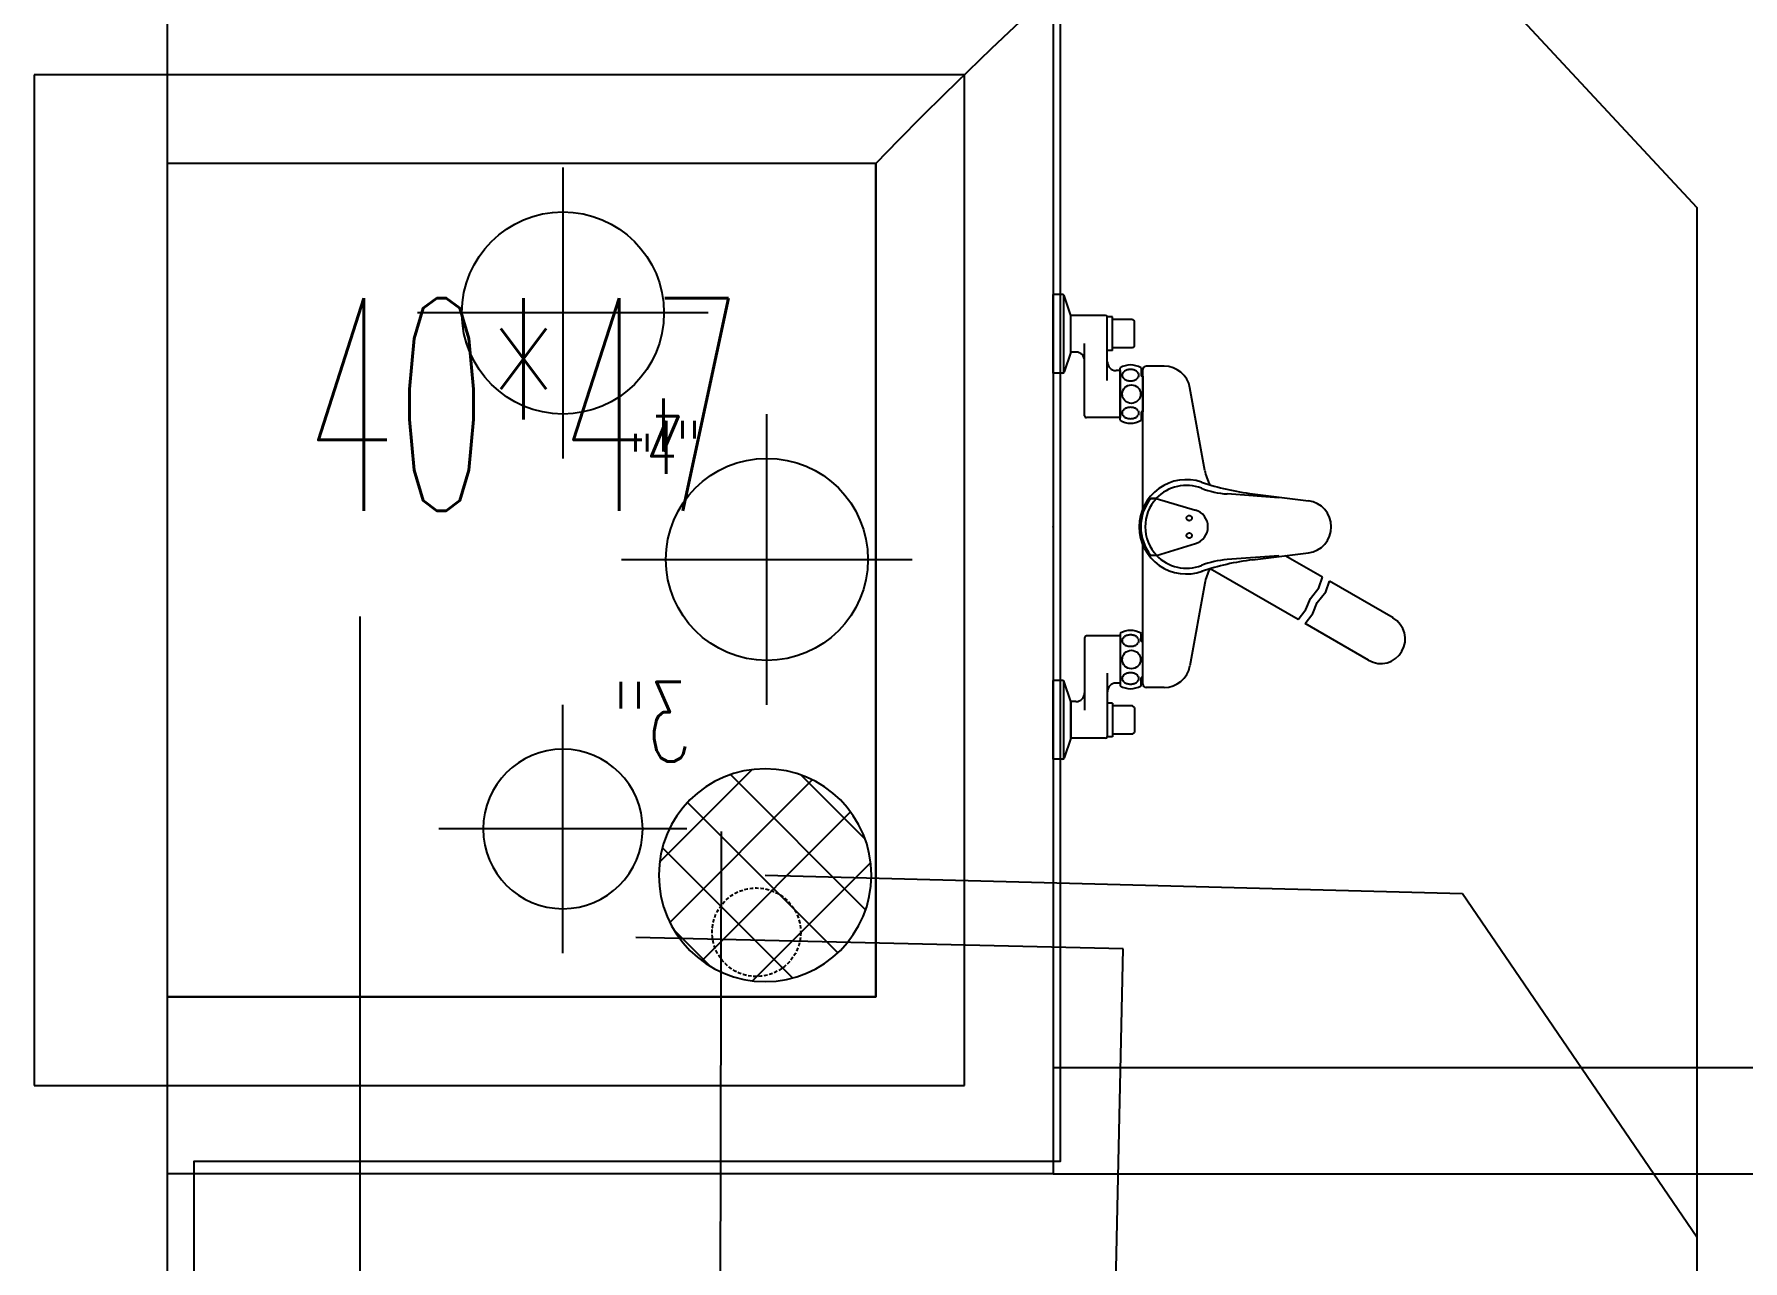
# Model space of a CAD drawing. Header units: millimetres. Extents: x 0 to 887, y -3549 to 0.
# Drawn here: x 199.3 to 295.7, y -400.3 to -331.1 of the extents above; entities that cross this region are included whole.
import ezdxf
from ezdxf.enums import TextEntityAlignment as Align

# ---------------------------------------------------------------- set-up
doc = ezdxf.new("R2010")
doc.units = ezdxf.units.MM
for name, pattern in [('02_(橋尚興華城後壁段)建築外部參考_TEST$0$CENTER', [2, 1.25, -0.25, 0.25, -0.25]), ('02_(橋尚興華城後壁段)排水底板管路外部參考$0$HIDDEN', [0.375, 0.25, -0.125]), ('CENTER', [2, 1.25, -0.25, 0.25, -0.25]), ('DASHED', [19.05, 12.7, -6.35])]:
    doc.linetypes.add(name, pattern=pattern)
for name, color, linetype in [('02_(橋尚興華城後壁段)建築外部參考_TEST$0$A_建築', 8, 'Continuous'), ('02_(橋尚興華城後壁段)建築外部參考_TEST$0$A_建築_衛浴', 8, 'Continuous'), ('02_(橋尚興華城後壁段)排水底板管路外部參考$0$P_排水_配管線_VP', 3, '02_(橋尚興華城後壁段)排水底板管路外部參考$0$HIDDEN'), ('02_(橋尚興華城後壁段)結構外部參考_TEST$0$B_樑', 41, 'DASHED'), ('3', 3, 'Continuous'), ('A-A建築底圖', 8, 'Continuous'), ('P_排水_底板_落水頭', 3, 'Continuous'), ('P_排水_立管_SP', 6, 'Continuous'), ('P_排水_立管_WP', 30, 'Continuous'), ('TOILET', 9, 'Continuous')]:
    doc.layers.add(name, color=color, linetype=linetype)
doc.layers.add('5-預估', color=1, linetype='Continuous', plot=False)
doc.styles.add('CHINA', font='txt.shx', dxfattribs={"bigfont": 'bigfont.shx'})
doc.styles.add('SINGLE', font='txt.shx', dxfattribs={"width": 0.6, "bigfont": 'chineset.shx'})

# ---------------------------------------------------------------- blocks, each defined once
blk = doc.blocks.new('2吋-廁所管道間-高腳')
at = {"color": 0}
for p, q in [((5.954, 0.742), (0.742, 5.954)), ((-5.669, -1.964), (1.964, 5.669)), ((-5.643, 2.04), (-2.04, 5.643)), ((5.378, -2.66), (-2.66, 5.378)), ((-4.104, -4.377), (4.377, 4.104)), ((3.566, -4.825), (-4.825, 3.566)), ((-1.547, -5.797), (5.797, 1.547)), ((0.72, -5.957), (-5.957, 0.72)), ((3.076, -5.152), (5.152, -3.076))]:
    blk.add_line(p, q, dxfattribs=at)
blk.add_circle((0, 0), 6)
blk = doc.blocks.new('4')
at = {"layer": '5-預估', "color": 0}
for points in [[(0, -16.4), (0, -2.5), (0, 0)], [(-8.2, -8.2), (5.7, -8.2), (8.2, -8.2)]]:
    blk.add_lwpolyline(points, dxfattribs=at)
blk.add_circle((0, -8.2), 5.7, dxfattribs=at)
at = {"layer": '5-預估', "color": 0, "style": 'CHINA', "width": 0.65}
blk.add_text('4"', height=3, dxfattribs=at).set_placement((-6.764, -3.38))
blk = doc.blocks.new('033')
at = {"layer": '5-預估', "color": 0}
for points in [[(0, -14), (0, -2.5), (0, 0)], [(-7, -7), (4.5, -7), (7, -7)]]:
    blk.add_lwpolyline(points, dxfattribs=at)
blk.add_circle((0, -7), 4.5, dxfattribs=at)
at = {"layer": '5-預估', "color": 0, "style": 'CHINA', "width": 0.65}
blk.add_text('3"', height=4.5, dxfattribs=at).set_placement((-7.278, -3.203))

msp = doc.modelspace()

# ---------------------------------------------------------------- linework, layer by layer
for p, q in [((266.617, -312.387), (293.087, -340.872)), ((293.087, -340.872), (293.087, -456.978)), ((217.678, -408.615), (217.678, -363.944)), ((237.999, -403.104), (238.066, -376.076)), ((240.524, -378.534), (279.873, -379.574)), ((279.873, -379.574), (293.087, -398.925)), ((260.732, -382.68), (233.23, -382.058)), ((259.146, -452.747), (260.732, -382.68))]:
    msp.add_line(p, q)
at = {"color": 1}
msp.add_lwpolyline([(206.778, -385.387), (246.778, -385.387), (246.778, -338.391), (206.778, -338.391)], close=True, dxfattribs=at)
msp.add_arc((399.773, -485.845), 212.486, 74.20068, 136.05647, dxfattribs=at)
at = {"layer": '02_(橋尚興華城後壁段)建築外部參考_TEST$0$A_建築'}
for p, q in [((206.778, -328.391), (206.778, -555.887)), ((206.778, -328.391), (206.778, -555.887)), ((256.778, -328.391), (256.778, -395.387)), ((256.778, -328.391), (256.778, -395.387)), ((246.778, -338.391), (246.778, -385.387)), ((246.778, -338.391), (246.778, -385.387)), ((256.778, -389.387), (369.278, -389.387)), ((256.778, -389.387), (369.278, -389.387)), ((256.778, -395.387), (369.278, -395.387)), ((256.778, -395.387), (369.278, -395.387))]:
    msp.add_line(p, q, dxfattribs=at)
at = {"layer": '02_(橋尚興華城後壁段)建築外部參考_TEST$0$A_建築', "ltscale": 0.8}
for p, q in [((251.778, -333.39), (199.278, -333.389)), ((199.278, -333.389), (199.278, -390.387)), ((251.778, -390.387), (251.778, -333.39)), ((246.778, -338.391), (206.778, -338.391)), ((246.778, -338.391), (206.778, -338.391)), ((246.778, -385.387), (206.778, -385.387)), ((246.778, -385.387), (206.778, -385.387)), ((199.278, -390.387), (251.778, -390.387)), ((256.778, -395.387), (206.778, -395.387)), ((256.778, -395.387), (206.778, -395.387))]:
    msp.add_line(p, q, dxfattribs=at)
at = {"layer": '02_(橋尚興華城後壁段)建築外部參考_TEST$0$A_建築'}
msp.add_point((256.778, -358.887), dxfattribs=at)
at = {"layer": '02_(橋尚興華城後壁段)建築外部參考_TEST$0$A_建築_衛浴'}
for p, q in [((256.778, -350.213), (256.778, -345.781)), ((257.298, -345.781), (256.778, -345.781)), ((257.369, -350.183), (257.369, -345.811)), ((257.763, -346.963), (257.392, -345.848)), ((257.763, -349.031), (257.763, -346.963)), ((259.733, -346.963), (257.763, -346.963)), ((257.763, -349.031), (257.763, -346.963)), ((260.127, -347.044), (259.831, -347.044)), ((259.831, -350.637), (259.831, -347.061)), ((260.127, -348.949), (260.127, -347.044)), ((261.26, -347.198), (260.127, -347.198)), ((261.26, -347.198), (261.358, -347.296)), ((261.358, -348.697), (261.358, -347.296)), ((258.551, -352.633), (258.551, -348.547)), ((260.127, -348.949), (259.831, -348.949)), ((261.26, -348.796), (260.127, -348.796)), ((261.358, -348.697), (261.26, -348.796)), ((261.358, -348.697), (261.26, -348.796)), ((257.763, -349.031), (257.392, -350.145)), ((258.059, -349.031), (257.763, -349.031)), ((260.55, -352.879), (260.55, -349.924)), ((261.732, -349.924), (261.732, -350.392)), ((263.04, -349.826), (262.028, -349.826)), ((257.298, -350.213), (256.778, -350.213)), ((260.55, -350.072), (260.324, -350.072)), ((260.55, -350.072), (260.55, -352.731)), ((261.831, -350.392), (261.732, -350.392)), ((261.831, -357.882), (261.831, -350.023)), ((261.831, -350.392), (261.831, -352.411)), ((265.334, -355.703), (264.494, -351.041)), ((260.472, -352.731), (258.65, -352.731)), ((261.831, -352.411), (261.732, -352.411)), ((261.732, -352.411), (261.732, -352.879)), ((261.831, -367.751), (261.831, -359.891)), ((262.607, -360.506), (264.813, -359.828)), ((271.288, -362.926), (271.764, -362.335)), ((271.764, -362.335), (271.978, -361.732)), ((272.157, -362.561), (272.37, -361.958)), ((271.034, -363.555), (271.288, -362.926)), ((271.427, -363.782), (271.681, -363.152)), ((271.681, -363.152), (272.157, -362.561)), ((270.599, -364.12), (271.034, -363.555)), ((270.991, -364.346), (271.427, -363.782)), ((261.831, -365.362), (261.732, -365.362)), ((261.831, -367.381), (261.732, -367.381))]:
    msp.add_line(p, q, dxfattribs=at)
at = {"layer": '02_(橋尚興華城後壁段)建築外部參考_TEST$0$A_建築_衛浴', "linetype": 'Continuous'}
for p, q in [((262.595, -357.281), (262.284, -357.281)), ((262.284, -357.281), (262.594, -357.281)), ((262.284, -357.281), (262.595, -357.281)), ((262.594, -357.281), (264.806, -357.943)), ((269.513, -357.244), (266.591, -357.036)), ((268.03, -357.028), (271.174, -357.421)), ((262.607, -360.506), (262.295, -360.506)), ((269.513, -360.53), (266.591, -360.737)), ((268.03, -360.746), (271.174, -360.353)), ((271.978, -361.732), (269.872, -360.516)), ((270.599, -364.12), (265.631, -361.251)), ((265.334, -362.071), (264.494, -366.732)), ((275.951, -364.025), (272.37, -361.958)), ((274.572, -366.414), (270.991, -364.346)), ((258.551, -365.141), (258.551, -369.226)), ((260.55, -365.042), (258.65, -365.042)), ((260.55, -364.895), (260.55, -367.849)), ((261.732, -365.362), (261.732, -364.895)), ((264.928, -364.762), (264.928, -364.761)), ((259.831, -367.136), (259.831, -370.712)), ((256.778, -371.993), (256.778, -367.561)), ((257.298, -367.561), (256.778, -367.561)), ((257.369, -371.963), (257.369, -367.591)), ((257.763, -368.743), (257.392, -367.628)), ((260.55, -367.701), (260.324, -367.701)), ((261.732, -367.849), (261.732, -367.381)), ((263.04, -367.948), (262.028, -367.948)), ((257.763, -368.743), (257.763, -370.811)), ((257.763, -370.811), (257.763, -368.743)), ((258.059, -368.743), (257.763, -368.743)), ((260.127, -368.824), (259.831, -368.824)), ((260.127, -368.824), (260.127, -370.729)), ((261.26, -368.978), (260.127, -368.978)), ((261.358, -369.076), (261.26, -368.978)), ((261.358, -369.076), (261.26, -368.978)), ((261.358, -369.076), (261.358, -370.478)), ((257.763, -370.811), (257.392, -371.925)), ((259.733, -370.811), (257.763, -370.811)), ((260.127, -370.729), (259.831, -370.729)), ((261.26, -370.576), (260.127, -370.576)), ((261.26, -370.576), (261.358, -370.478)), ((257.298, -371.993), (256.778, -371.993))]:
    msp.add_line(p, q, dxfattribs=at)
for centre in [(261.19, -351.402), (261.19, -366.372)]:
    msp.add_circle(centre, 0.521, dxfattribs=at)
at = {"layer": '02_(橋尚興華城後壁段)建築外部參考_TEST$0$A_建築_衛浴', "linetype": '02_(橋尚興華城後壁段)建築外部參考_TEST$0$CENTER'}
for centre in [(264.452, -358.394), (264.453, -359.379)]:
    msp.add_circle(centre, 0.148, dxfattribs=at)
at = {"layer": '02_(橋尚興華城後壁段)建築外部參考_TEST$0$A_建築_衛浴'}
for centre, radius, start, end in [((257.298, -345.879), 0.0985, 18.43495, 90), ((259.733, -347.061), 0.0985, 0, 90), ((258.059, -349.523), 0.492, 0, 90), ((260.324, -349.58), 0.492, 180, 270), ((261.141, -350.891), 1.133, 58.55102, 121.44898), ((262.028, -350.023), 0.197, 90, 180), ((263.04, -351.303), 1.477, 10.21348, 90), ((257.298, -350.114), 0.0985, 270, 341.56505), ((258.65, -352.633), 0.0985, 180, 270), ((261.141, -351.913), 1.133, 238.55102, 301.44898), ((268.242, -355.179), 2.955, 190.21348, 206.88487), ((264.293, -358.887), 2.659, 71.36155, 180), ((269.864, -342.369), 14.773, 251.36155, 262.86779)]:
    msp.add_arc(centre, radius, start, end, dxfattribs=at)
at = {"layer": '02_(橋尚興華城後壁段)建築外部參考_TEST$0$A_建築_衛浴', "linetype": 'Continuous'}
for centre, radius, start, end in [((260.89, -350.335), 0.221, 148.53217, 180), ((260.89, -350.335), 0.221, 180, 211.46783), ((261.01, -350.409), 0.362, 124.08966, 148.53217), ((261.01, -350.262), 0.362, 211.46783, 235.91034), ((261.09, -350.526), 0.503, 105.66003, 124.08966), ((261.09, -350.145), 0.503, 235.91034, 254.33997), ((261.141, -350.711), 0.696, 90, 105.66003), ((261.141, -349.96), 0.696, 254.33997, 270), ((261.141, -350.711), 0.696, 74.33997, 90), ((261.141, -349.96), 0.696, 270, 285.66003), ((261.193, -350.526), 0.503, 55.91034, 74.33997), ((261.193, -350.145), 0.503, 285.66003, 304.08966), ((261.272, -350.409), 0.362, 31.46783, 55.91034), ((261.272, -350.262), 0.362, 304.08966, 328.53217), ((261.393, -350.335), 0.221, 360, 31.46783), ((261.393, -350.335), 0.221, 328.53217, 0), ((260.89, -352.468), 0.221, 148.53217, 180), ((260.89, -352.468), 0.221, 180, 211.46783), ((261.01, -352.542), 0.362, 124.08966, 148.53217), ((261.01, -352.394), 0.362, 211.46783, 235.91034), ((261.09, -352.659), 0.503, 105.66003, 124.08966), ((261.09, -352.277), 0.503, 235.91034, 254.33997), ((261.141, -352.844), 0.696, 90, 105.66003), ((261.141, -352.092), 0.696, 254.33997, 270), ((261.141, -352.844), 0.696, 74.33997, 90), ((261.141, -352.092), 0.696, 270, 285.66003), ((261.193, -352.659), 0.503, 55.91034, 74.33997), ((261.193, -352.277), 0.503, 285.66003, 304.08966), ((261.272, -352.542), 0.362, 31.46783, 55.91034), ((261.272, -352.394), 0.362, 304.08966, 328.53217), ((261.393, -352.468), 0.221, 360, 31.46783), ((261.393, -352.468), 0.221, 328.53217, 0), ((264.293, -358.887), 2.338, 68.61988, 136.59955), ((266.94, -352.124), 4.924, 248.61988, 265.93624), ((264.293, -358.887), 2.572, 141.35977, 219.02097), ((264.293, -358.887), 2.326, 136.45167, 223.99302), ((270.99, -358.887), 1.477, 0, 82.86779), ((264.523, -358.887), 0.985, 0, 73.3178), ((264.293, -358.887), 2.659, 180, 289.6058), ((264.523, -358.887), 0.985, 287.08415, 0), ((270.99, -358.887), 1.477, 277.13221, 0), ((264.293, -358.887), 2.338, 223.40045, 291.38012), ((269.864, -375.405), 14.773, 97.13221, 108.63845), ((266.94, -365.649), 4.924, 94.06376, 111.38012), ((268.242, -362.595), 2.955, 153.11513, 169.78652), ((275.261, -365.219), 1.379, 240, 60), ((258.65, -365.141), 0.0985, 90, 180), ((261.141, -365.861), 1.133, 58.55102, 121.44898), ((260.89, -365.306), 0.221, 148.53217, 180), ((260.89, -365.306), 0.221, 180, 211.46783), ((261.01, -365.379), 0.362, 124.08966, 148.53217), ((261.09, -365.496), 0.503, 105.66003, 124.08966), ((261.141, -365.682), 0.696, 90, 105.66003), ((261.141, -365.682), 0.696, 74.33997, 90), ((261.193, -365.496), 0.503, 55.91034, 74.33997), ((261.272, -365.379), 0.362, 31.46783, 55.91034), ((261.393, -365.306), 0.221, 360, 31.46783), ((261.393, -365.306), 0.221, 328.53217, 0), ((261.01, -365.232), 0.362, 211.46783, 235.91034), ((261.09, -365.115), 0.503, 235.91034, 254.33997), ((261.141, -364.93), 0.696, 254.33997, 270), ((261.141, -364.93), 0.696, 270, 285.66003), ((261.193, -365.115), 0.503, 285.66003, 304.08966), ((261.272, -365.232), 0.362, 304.08966, 328.53217), ((260.89, -367.438), 0.221, 148.53217, 180), ((261.01, -367.512), 0.362, 124.08966, 148.53217), ((261.09, -367.629), 0.503, 105.66003, 124.08966), ((261.141, -367.814), 0.696, 90, 105.66003), ((261.141, -367.814), 0.696, 74.33997, 90), ((261.193, -367.629), 0.503, 55.91034, 74.33997), ((261.272, -367.512), 0.362, 31.46783, 55.91034), ((261.393, -367.438), 0.221, 360, 31.46783), ((263.04, -366.47), 1.477, 270, 349.78652), ((257.298, -367.659), 0.0985, 18.43495, 90), ((258.059, -368.25), 0.492, 270, 0), ((260.324, -368.194), 0.492, 90, 180), ((261.141, -366.883), 1.133, 238.55102, 301.44898), ((260.89, -367.438), 0.221, 180, 211.46783), ((261.01, -367.364), 0.362, 211.46783, 235.91034), ((261.09, -367.247), 0.503, 235.91034, 254.33997), ((261.141, -367.062), 0.696, 254.33997, 270), ((261.141, -367.062), 0.696, 270, 285.66003), ((261.193, -367.247), 0.503, 285.66003, 304.08966), ((261.272, -367.364), 0.362, 304.08966, 328.53217), ((261.393, -367.438), 0.221, 328.53217, 0), ((262.028, -367.751), 0.197, 180, 270), ((259.733, -370.712), 0.0985, 270, 0), ((257.298, -371.894), 0.0985, 270, 341.56505)]:
    msp.add_arc(centre, radius, start, end, dxfattribs=at)
at = {"layer": '02_(橋尚興華城後壁段)建築外部參考_TEST$0$A_建築_衛浴'}
msp.add_point((256.778, -358.887), dxfattribs=at)
at = {"layer": '02_(橋尚興華城後壁段)排水底板管路外部參考$0$P_排水_配管線_VP', "ltscale": 0.8}
msp.add_circle((240.031, -381.752), 2.5, dxfattribs=at)
at = {"layer": '02_(橋尚興華城後壁段)結構外部參考_TEST$0$B_樑'}
msp.add_line((206.778, -328.391), (206.778, -555.887), dxfattribs=at)
at = {"layer": 'A-A建築底圖', "ltscale": 0.8}
msp.add_lwpolyline([(219.778, -326.891), (257.178, -326.891), (257.178, -394.687), (208.278, -394.687), (208.278, -545.487), (365.778, -545.487), (365.778, -316.887), (366.278, -316.887), (366.278, -256.387), (219.778, -256.387)], close=True, dxfattribs=at)
at = {"layer": 'TOILET'}
for p, q in [((256.778, -350.213), (256.778, -345.781)), ((257.298, -345.781), (256.778, -345.781)), ((257.369, -350.183), (257.369, -345.811)), ((257.763, -346.963), (257.392, -345.848)), ((257.763, -349.031), (257.763, -346.963)), ((259.733, -346.963), (257.763, -346.963)), ((257.763, -349.031), (257.763, -346.963)), ((260.127, -347.044), (259.831, -347.044)), ((259.831, -350.637), (259.831, -347.061)), ((260.127, -348.949), (260.127, -347.044)), ((261.26, -347.198), (260.127, -347.198)), ((261.26, -347.198), (261.358, -347.296)), ((261.358, -348.697), (261.358, -347.296)), ((258.551, -352.633), (258.551, -348.547)), ((260.127, -348.949), (259.831, -348.949)), ((261.26, -348.796), (260.127, -348.796)), ((261.358, -348.697), (261.26, -348.796)), ((261.358, -348.697), (261.26, -348.796)), ((257.763, -349.031), (257.392, -350.145)), ((258.059, -349.031), (257.763, -349.031)), ((260.55, -352.879), (260.55, -349.924)), ((261.732, -349.924), (261.732, -350.392)), ((263.04, -349.826), (262.028, -349.826)), ((257.298, -350.213), (256.778, -350.213)), ((260.55, -350.072), (260.324, -350.072)), ((260.55, -350.072), (260.55, -352.731)), ((261.831, -350.392), (261.732, -350.392)), ((261.831, -357.882), (261.831, -350.023)), ((261.831, -350.392), (261.831, -352.411)), ((265.334, -355.703), (264.494, -351.041)), ((260.472, -352.731), (258.65, -352.731)), ((261.831, -352.411), (261.732, -352.411)), ((261.732, -352.411), (261.732, -352.879)), ((261.831, -367.751), (261.831, -359.891)), ((262.607, -360.506), (264.813, -359.828)), ((271.288, -362.926), (271.764, -362.335)), ((271.764, -362.335), (271.978, -361.732)), ((272.157, -362.561), (272.37, -361.958)), ((271.034, -363.555), (271.288, -362.926)), ((271.427, -363.782), (271.681, -363.152)), ((271.681, -363.152), (272.157, -362.561)), ((270.599, -364.12), (271.034, -363.555)), ((270.991, -364.346), (271.427, -363.782)), ((261.831, -365.362), (261.732, -365.362)), ((261.831, -367.381), (261.732, -367.381))]:
    msp.add_line(p, q, dxfattribs=at)
at = {"layer": 'TOILET', "linetype": 'Continuous'}
for p, q in [((262.595, -357.281), (262.284, -357.281)), ((262.284, -357.281), (262.594, -357.281)), ((262.284, -357.281), (262.595, -357.281)), ((262.594, -357.281), (264.806, -357.943)), ((269.513, -357.244), (266.591, -357.036)), ((268.03, -357.028), (271.174, -357.421)), ((262.607, -360.506), (262.295, -360.506)), ((269.513, -360.53), (266.591, -360.737)), ((268.03, -360.746), (271.174, -360.353)), ((271.978, -361.732), (269.872, -360.516)), ((270.599, -364.12), (265.631, -361.251)), ((265.334, -362.071), (264.494, -366.732)), ((275.951, -364.025), (272.37, -361.958)), ((274.572, -366.414), (270.991, -364.346)), ((258.551, -365.141), (258.551, -369.226)), ((260.55, -365.042), (258.65, -365.042)), ((260.55, -364.895), (260.55, -367.849)), ((261.732, -365.362), (261.732, -364.895)), ((264.928, -364.762), (264.928, -364.761)), ((259.831, -367.136), (259.831, -370.712)), ((256.778, -371.993), (256.778, -367.561)), ((257.298, -367.561), (256.778, -367.561)), ((257.369, -371.963), (257.369, -367.591)), ((257.763, -368.743), (257.392, -367.628)), ((260.55, -367.701), (260.324, -367.701)), ((261.732, -367.849), (261.732, -367.381)), ((263.04, -367.948), (262.028, -367.948)), ((257.763, -368.743), (257.763, -370.811)), ((257.763, -370.811), (257.763, -368.743)), ((258.059, -368.743), (257.763, -368.743)), ((260.127, -368.824), (259.831, -368.824)), ((260.127, -368.824), (260.127, -370.729)), ((261.26, -368.978), (260.127, -368.978)), ((261.358, -369.076), (261.26, -368.978)), ((261.358, -369.076), (261.26, -368.978)), ((261.358, -369.076), (261.358, -370.478)), ((257.763, -370.811), (257.392, -371.925)), ((259.733, -370.811), (257.763, -370.811)), ((260.127, -370.729), (259.831, -370.729)), ((261.26, -370.576), (260.127, -370.576)), ((261.26, -370.576), (261.358, -370.478)), ((257.298, -371.993), (256.778, -371.993))]:
    msp.add_line(p, q, dxfattribs=at)
for centre in [(261.19, -351.402), (261.19, -366.372)]:
    msp.add_circle(centre, 0.521, dxfattribs=at)
at = {"layer": 'TOILET', "linetype": 'CENTER'}
for centre in [(264.452, -358.394), (264.453, -359.379)]:
    msp.add_circle(centre, 0.148, dxfattribs=at)
at = {"layer": 'TOILET'}
for centre, radius, start, end in [((257.298, -345.879), 0.0985, 18.43495, 90), ((259.733, -347.061), 0.0985, 0, 90), ((258.059, -349.523), 0.492, 0, 90), ((260.324, -349.58), 0.492, 180, 270), ((261.141, -350.891), 1.133, 58.55102, 121.44898), ((262.028, -350.023), 0.197, 90, 180), ((263.04, -351.303), 1.477, 10.21348, 90), ((257.298, -350.114), 0.0985, 270, 341.56505), ((258.65, -352.633), 0.0985, 180, 270), ((261.141, -351.913), 1.133, 238.55102, 301.44898), ((268.242, -355.179), 2.955, 190.21348, 206.88487), ((264.293, -358.887), 2.659, 71.36155, 180), ((269.864, -342.369), 14.773, 251.36155, 262.86779)]:
    msp.add_arc(centre, radius, start, end, dxfattribs=at)
at = {"layer": 'TOILET', "linetype": 'Continuous'}
for centre, radius, start, end in [((260.89, -350.335), 0.221, 148.53217, 180), ((260.89, -350.335), 0.221, 180, 211.46783), ((261.01, -350.409), 0.362, 124.08966, 148.53217), ((261.01, -350.262), 0.362, 211.46783, 235.91034), ((261.09, -350.526), 0.503, 105.66003, 124.08966), ((261.09, -350.145), 0.503, 235.91034, 254.33997), ((261.141, -350.711), 0.696, 90, 105.66003), ((261.141, -349.96), 0.696, 254.33997, 270), ((261.141, -350.711), 0.696, 74.33997, 90), ((261.141, -349.96), 0.696, 270, 285.66003), ((261.193, -350.526), 0.503, 55.91034, 74.33997), ((261.193, -350.145), 0.503, 285.66003, 304.08966), ((261.272, -350.409), 0.362, 31.46783, 55.91034), ((261.272, -350.262), 0.362, 304.08966, 328.53217), ((261.393, -350.335), 0.221, 0, 31.46783), ((261.393, -350.335), 0.221, 328.53217, 0), ((260.89, -352.468), 0.221, 148.53217, 180), ((260.89, -352.468), 0.221, 180, 211.46783), ((261.01, -352.542), 0.362, 124.08966, 148.53217), ((261.01, -352.394), 0.362, 211.46783, 235.91034), ((261.09, -352.659), 0.503, 105.66003, 124.08966), ((261.09, -352.277), 0.503, 235.91034, 254.33997), ((261.141, -352.844), 0.696, 90, 105.66003), ((261.141, -352.092), 0.696, 254.33997, 270), ((261.141, -352.844), 0.696, 74.33997, 90), ((261.141, -352.092), 0.696, 270, 285.66003), ((261.193, -352.659), 0.503, 55.91034, 74.33997), ((261.193, -352.277), 0.503, 285.66003, 304.08966), ((261.272, -352.542), 0.362, 31.46783, 55.91034), ((261.272, -352.394), 0.362, 304.08966, 328.53217), ((261.393, -352.468), 0.221, 0, 31.46783), ((261.393, -352.468), 0.221, 328.53217, 0), ((264.293, -358.887), 2.338, 68.61988, 136.59955), ((266.94, -352.124), 4.924, 248.61988, 265.93624), ((264.293, -358.887), 2.572, 141.35977, 219.02097), ((264.293, -358.887), 2.326, 136.45167, 223.99302), ((270.99, -358.887), 1.477, 0, 82.86779), ((264.523, -358.887), 0.985, 0, 73.3178), ((264.293, -358.887), 2.659, 180, 289.6058), ((264.523, -358.887), 0.985, 287.08415, 0), ((270.99, -358.887), 1.477, 277.13221, 0), ((264.293, -358.887), 2.338, 223.40045, 291.38012), ((269.864, -375.405), 14.773, 97.13221, 108.63845), ((266.94, -365.649), 4.924, 94.06376, 111.38012), ((268.242, -362.595), 2.955, 153.11513, 169.78652), ((275.261, -365.219), 1.379, 240, 60), ((258.65, -365.141), 0.0985, 90, 180), ((261.141, -365.861), 1.133, 58.55102, 121.44898), ((260.89, -365.306), 0.221, 148.53217, 180), ((260.89, -365.306), 0.221, 180, 211.46783), ((261.01, -365.379), 0.362, 124.08966, 148.53217), ((261.09, -365.496), 0.503, 105.66003, 124.08966), ((261.141, -365.682), 0.696, 90, 105.66003), ((261.141, -365.682), 0.696, 74.33997, 90), ((261.193, -365.496), 0.503, 55.91034, 74.33997), ((261.272, -365.379), 0.362, 31.46783, 55.91034), ((261.393, -365.306), 0.221, 0, 31.46783), ((261.393, -365.306), 0.221, 328.53217, 0), ((261.01, -365.232), 0.362, 211.46783, 235.91034), ((261.09, -365.115), 0.503, 235.91034, 254.33997), ((261.141, -364.93), 0.696, 254.33997, 270), ((261.141, -364.93), 0.696, 270, 285.66003), ((261.193, -365.115), 0.503, 285.66003, 304.08966), ((261.272, -365.232), 0.362, 304.08966, 328.53217), ((260.89, -367.438), 0.221, 148.53217, 180), ((261.01, -367.512), 0.362, 124.08966, 148.53217), ((261.09, -367.629), 0.503, 105.66003, 124.08966), ((261.141, -367.814), 0.696, 90, 105.66003), ((261.141, -367.814), 0.696, 74.33997, 90), ((261.193, -367.629), 0.503, 55.91034, 74.33997), ((261.272, -367.512), 0.362, 31.46783, 55.91034), ((261.393, -367.438), 0.221, 0, 31.46783), ((263.04, -366.47), 1.477, 270, 349.78652), ((257.298, -367.659), 0.0985, 18.43495, 90), ((258.059, -368.25), 0.492, 270, 0), ((260.324, -368.194), 0.492, 90, 180), ((261.141, -366.883), 1.133, 238.55102, 301.44898), ((260.89, -367.438), 0.221, 180, 211.46783), ((261.01, -367.364), 0.362, 211.46783, 235.91034), ((261.09, -367.247), 0.503, 235.91034, 254.33997), ((261.141, -367.062), 0.696, 254.33997, 270), ((261.141, -367.062), 0.696, 270, 285.66003), ((261.193, -367.247), 0.503, 285.66003, 304.08966), ((261.272, -367.364), 0.362, 304.08966, 328.53217), ((261.393, -367.438), 0.221, 328.53217, 0), ((262.028, -367.751), 0.197, 180, 270), ((259.733, -370.712), 0.0985, 270, 0), ((257.298, -371.894), 0.0985, 270, 341.56505)]:
    msp.add_arc(centre, radius, start, end, dxfattribs=at)
at = {"layer": 'TOILET'}
msp.add_point((256.778, -358.887), dxfattribs=at)

# ---------------------------------------------------------------- block references
at = {"layer": '3', "xscale": -1}
msp.add_blockref('033', (229.114, -368.927), dxfattribs=at)
at = {"layer": 'P_排水_底板_落水頭', "xscale": -1}
msp.add_blockref('2吋-廁所管道間-高腳', (240.524, -378.534), dxfattribs=at)
at = {"layer": 'P_排水_立管_SP', "rotation": 180}
msp.add_blockref('4', (229.114, -355.027), dxfattribs=at)
at = {"layer": 'P_排水_立管_WP'}
msp.add_blockref('4', (240.623, -352.527), dxfattribs=at)

# ---------------------------------------------------------------- texts
at = {"layer": '02_(橋尚興華城後壁段)建築外部參考_TEST$0$A_建築', "style": 'SINGLE', "width": 0.5}
msp.add_text('40*47', height=12, dxfattribs=at).set_placement((226.888, -357.983), align=Align.CENTER)

doc.saveas('drawing.dxf')
